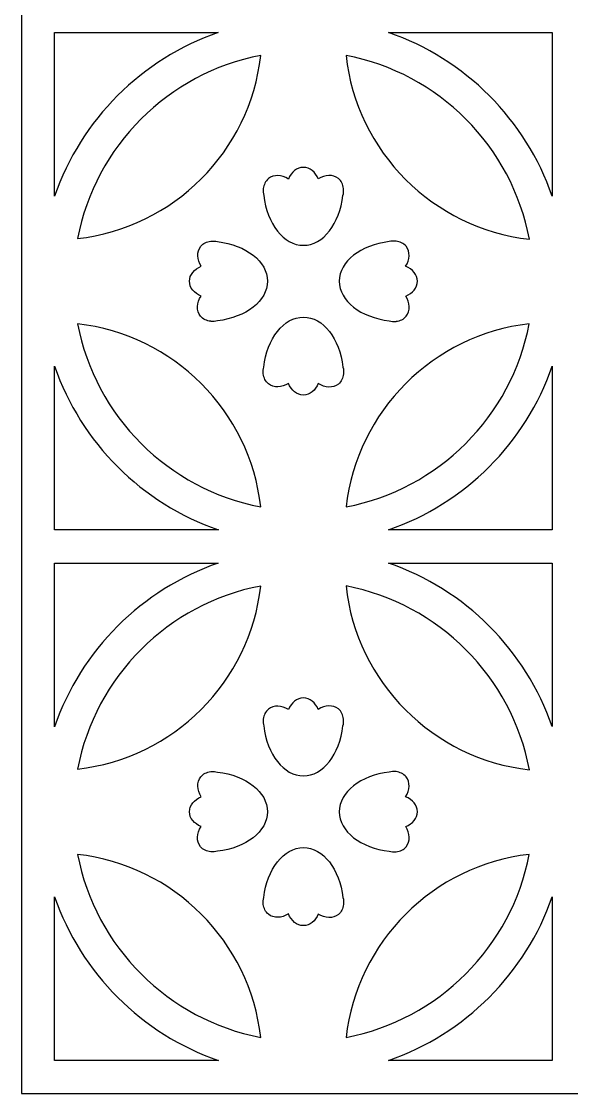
# Model space of a CAD drawing. Header units: centimetres. Extents: x -27 to -10.7, y -8.6 to -0.4.
# Drawn here: x -27 to -24.22, y -8.59 to -3.17 of the extents above; entities that cross this region are included whole.
import ezdxf

# ---------------------------------------------------------------- set-up
doc = ezdxf.new("R2010")
doc.units = ezdxf.units.CM
doc.header["$MEASUREMENT"] = 0
doc.layers.add('layer 1', color=7, linetype='Continuous')

msp = doc.modelspace()

# ---------------------------------------------------------------- linework, layer by layer
at = {"layer": 'layer 1', "color": 250}
for points, knots in [([(-24.31825, -8.59196), (-24.31825, -8.59196), (-26.99914, -8.59196), (-26.99914, -8.59196), (-26.99914, -8.59196), (-26.99914, -8.59196), (-26.99914, -5.91106), (-26.99914, -5.91106), (-26.99914, -5.91106), (-26.99914, -5.91106), (-26.99914, -5.74352), (-26.99914, -5.74352), (-26.99914, -5.74352), (-26.99914, -5.74352), (-26.99914, -3.22971), (-26.99914, -3.22971), (-26.99914, -3.22971), (-26.99914, -3.22971), (-26.99914, -3.06261), (-26.99914, -3.06261), (-26.99914, -3.06261), (-26.99914, -3.06261), (-26.99914, -0.38127), (-26.99914, -0.38127), (-26.99914, -0.38127), (-26.99914, -0.38127), (-24.31825, -0.38127), (-24.31825, -0.38127), (-24.31825, -0.38127), (-24.31825, -0.38127), (-24.1507, -0.38127), (-24.1507, -0.38127), (-24.1507, -0.38127), (-24.1507, -0.38127), (-21.63736, -0.38127), (-21.63736, -0.38127), (-21.63736, -0.38127), (-21.63736, -0.38127), (-21.4698, -0.38127), (-21.4698, -0.38127), (-21.4698, -0.38127), (-21.4698, -0.38127), (-18.95647, -0.38127), (-18.95647, -0.38127), (-18.95647, -0.38127), (-18.95647, -0.38127), (-18.78891, -0.38127), (-18.78891, -0.38127), (-18.78891, -0.38127), (-18.78891, -0.38127), (-16.27558, -0.38127), (-16.27558, -0.38127), (-16.27558, -0.38127), (-16.27558, -0.38127), (-16.10802, -0.38127), (-16.10802, -0.38127), (-16.10802, -0.38127), (-16.10802, -0.38127), (-13.59468, -0.38127), (-13.59468, -0.38127), (-13.59468, -0.38127), (-13.59468, -0.38127), (-13.42713, -0.38127), (-13.42713, -0.38127), (-13.42713, -0.38127), (-13.42713, -0.38127), (-10.74624, -0.38127), (-10.74624, -0.38127), (-10.74624, -0.38127), (-10.74624, -0.38127), (-10.74624, -3.06261), (-10.74624, -3.06261), (-10.74624, -3.06261), (-10.74624, -3.06261), (-10.74624, -3.22971), (-10.74624, -3.22971), (-10.74624, -3.22971), (-10.74624, -3.22971), (-10.74624, -5.74352), (-10.74624, -5.74352), (-10.74624, -5.74352), (-10.74624, -5.74352), (-10.74624, -5.91106), (-10.74624, -5.91106), (-10.74624, -5.91106), (-10.74624, -5.91106), (-10.74624, -8.59196), (-10.74624, -8.59196), (-10.74624, -8.59196), (-10.74624, -8.59196), (-13.42713, -8.59196), (-13.42713, -8.59196), (-13.42713, -8.59196), (-13.42713, -8.59196), (-13.59468, -8.59196), (-13.59468, -8.59196), (-13.59468, -8.59196), (-13.59468, -8.59196), (-16.10802, -8.59196), (-16.10802, -8.59196), (-16.10802, -8.59196), (-16.10802, -8.59196), (-16.27558, -8.59196), (-16.27558, -8.59196), (-16.27558, -8.59196), (-16.27558, -8.59196), (-18.78891, -8.59196), (-18.78891, -8.59196), (-18.78891, -8.59196), (-18.78891, -8.59196), (-18.95647, -8.59196), (-18.95647, -8.59196), (-18.95647, -8.59196), (-18.95647, -8.59196), (-21.4698, -8.59196), (-21.4698, -8.59196), (-21.4698, -8.59196), (-21.4698, -8.59196), (-21.63736, -8.59196), (-21.63736, -8.59196), (-21.63736, -8.59196), (-21.63736, -8.59196), (-24.1507, -8.59196), (-24.1507, -8.59196), (-24.1507, -8.59196), (-24.1507, -8.59196), (-24.31825, -8.59196), (-24.31825, -8.59196)], [0, 0, 0, 0, 0.030303, 0.030303, 0.030303, 0.030303, 0.0606061, 0.0606061, 0.0606061, 0.0606061, 0.0909091, 0.0909091, 0.0909091, 0.0909091, 0.1212121, 0.1212121, 0.1212121, 0.1212121, 0.1515152, 0.1515152, 0.1515152, 0.1515152, 0.1818182, 0.1818182, 0.1818182, 0.1818182, 0.2121212, 0.2121212, 0.2121212, 0.2121212, 0.2424242, 0.2424242, 0.2424242, 0.2424242, 0.2727273, 0.2727273, 0.2727273, 0.2727273, 0.3030303, 0.3030303, 0.3030303, 0.3030303, 0.3333333, 0.3333333, 0.3333333, 0.3333333, 0.3636364, 0.3636364, 0.3636364, 0.3636364, 0.3939394, 0.3939394, 0.3939394, 0.3939394, 0.4242424, 0.4242424, 0.4242424, 0.4242424, 0.4545455, 0.4545455, 0.4545455, 0.4545455, 0.4848485, 0.4848485, 0.4848485, 0.4848485, 0.5151515, 0.5151515, 0.5151515, 0.5151515, 0.5454545, 0.5454545, 0.5454545, 0.5454545, 0.5757576, 0.5757576, 0.5757576, 0.5757576, 0.6060606, 0.6060606, 0.6060606, 0.6060606, 0.6363636, 0.6363636, 0.6363636, 0.6363636, 0.6666667, 0.6666667, 0.6666667, 0.6666667, 0.6969697, 0.6969697, 0.6969697, 0.6969697, 0.7272727, 0.7272727, 0.7272727, 0.7272727, 0.7575758, 0.7575758, 0.7575758, 0.7575758, 0.7878788, 0.7878788, 0.7878788, 0.7878788, 0.8181818, 0.8181818, 0.8181818, 0.8181818, 0.8484848, 0.8484848, 0.8484848, 0.8484848, 0.8787879, 0.8787879, 0.8787879, 0.8787879, 0.9090909, 0.9090909, 0.9090909, 0.9090909, 0.9393939, 0.9393939, 0.9393939, 0.9393939, 1, 1, 1, 1]), ([(-26.83159, -4.0572), (-26.69847, -3.67067), (-26.39119, -3.36337), (-26.00473, -3.23017), (-26.00473, -3.23017), (-26.00473, -3.23017), (-26.83159, -3.23017), (-26.83159, -3.23017), (-26.83159, -3.23017), (-26.83159, -3.23017), (-26.83159, -4.0572), (-26.83159, -4.0572)], [0, 0, 0, 0, 0.25, 0.25, 0.25, 0.25, 0.5, 0.5, 0.5, 0.5, 1, 1, 1, 1]), ([(-25.14503, -3.23017), (-24.75863, -3.36334), (-24.45143, -3.67053), (-24.31825, -4.05694), (-24.31825, -4.05694), (-24.31825, -4.05694), (-24.31825, -3.23017), (-24.31825, -3.23017), (-24.31825, -3.23017), (-24.31825, -3.23017), (-25.14503, -3.23017), (-25.14503, -3.23017)], [0, 0, 0, 0, 0.25, 0.25, 0.25, 0.25, 0.5, 0.5, 0.5, 0.5, 1, 1, 1, 1]), ([(-26.71555, -4.27118), (-26.62697, -3.80474), (-26.25704, -3.43475), (-25.79057, -3.34621), (-25.79057, -3.34621), (-25.84452, -3.83017), (-26.2316, -4.21724), (-26.71555, -4.27118)], [0, 0, 0, 0, 0.3333333, 0.3333333, 0.3333333, 0.3333333, 1, 1, 1, 1]), ([(-25.35965, -3.34613), (-24.8918, -3.43478), (-24.52093, -3.80649), (-24.43355, -4.27479), (-24.43355, -4.27479), (-24.91905, -4.22101), (-25.3072, -3.83199), (-25.35965, -3.34613)], [0, 0, 0, 0, 0.3333333, 0.3333333, 0.3333333, 0.3333333, 1, 1, 1, 1]), ([(-25.77518, -4.05325), (-25.77763, -4.04269), (-25.77848, -4.03222), (-25.77776, -4.02221), (-25.77776, -4.02221), (-25.77776, -4.02221), (-25.77793, -4.01878), (-25.77793, -4.01878), (-25.77793, -4.01878), (-25.77793, -4.01878), (-25.77746, -4.01878), (-25.77746, -4.01878), (-25.77746, -4.01878), (-25.7753, -3.9988), (-25.76662, -3.98092), (-25.75149, -3.96868), (-25.75149, -3.96868), (-25.72449, -3.94687), (-25.6844, -3.94906), (-25.65031, -3.97082), (-25.65031, -3.97082), (-25.6365, -3.93563), (-25.60796, -3.91142), (-25.57504, -3.91142), (-25.57504, -3.91142), (-25.54237, -3.91142), (-25.51408, -3.93525), (-25.50016, -3.96999), (-25.50016, -3.96999), (-25.46593, -3.94781), (-25.42552, -3.94543), (-25.39832, -3.96745), (-25.39832, -3.96745), (-25.38286, -3.97992), (-25.37421, -3.99828), (-25.37227, -4.01878), (-25.37227, -4.01878), (-25.37227, -4.01878), (-25.37214, -4.01878), (-25.37214, -4.01878), (-25.37214, -4.01878), (-25.37214, -4.01878), (-25.37218, -4.01958), (-25.37218, -4.01958), (-25.37218, -4.01958), (-25.37125, -4.03038), (-25.37217, -4.04172), (-25.37495, -4.05316), (-25.37495, -4.05316), (-25.39195, -4.1966), (-25.47506, -4.30553), (-25.57504, -4.30553), (-25.57504, -4.30553), (-25.675, -4.30553), (-25.75814, -4.19663), (-25.77518, -4.05325)], [0, 0, 0, 0, 0.0666667, 0.0666667, 0.0666667, 0.0666667, 0.1333333, 0.1333333, 0.1333333, 0.1333333, 0.2, 0.2, 0.2, 0.2, 0.2666667, 0.2666667, 0.2666667, 0.2666667, 0.3333333, 0.3333333, 0.3333333, 0.3333333, 0.4, 0.4, 0.4, 0.4, 0.4666667, 0.4666667, 0.4666667, 0.4666667, 0.5333333, 0.5333333, 0.5333333, 0.5333333, 0.6, 0.6, 0.6, 0.6, 0.6666667, 0.6666667, 0.6666667, 0.6666667, 0.7333333, 0.7333333, 0.7333333, 0.7333333, 0.8, 0.8, 0.8, 0.8, 0.8666667, 0.8666667, 0.8666667, 0.8666667, 1, 1, 1, 1]), ([(-26.00862, -4.28668), (-26.01917, -4.28424), (-26.02964, -4.28339), (-26.03966, -4.2841), (-26.03966, -4.2841), (-26.03966, -4.2841), (-26.04308, -4.28393), (-26.04308, -4.28393), (-26.04308, -4.28393), (-26.04308, -4.28393), (-26.04308, -4.2844), (-26.04308, -4.2844), (-26.04308, -4.2844), (-26.06306, -4.28656), (-26.08095, -4.29524), (-26.09318, -4.31038), (-26.09318, -4.31038), (-26.115, -4.33738), (-26.11281, -4.37746), (-26.09105, -4.41155), (-26.09105, -4.41155), (-26.12623, -4.42536), (-26.15044, -4.4539), (-26.15044, -4.48683), (-26.15044, -4.48683), (-26.15044, -4.51949), (-26.12662, -4.54778), (-26.09187, -4.5617), (-26.09187, -4.5617), (-26.11405, -4.59593), (-26.11643, -4.63634), (-26.09441, -4.66354), (-26.09441, -4.66354), (-26.08195, -4.679), (-26.06358, -4.68765), (-26.04308, -4.6896), (-26.04308, -4.6896), (-26.04308, -4.6896), (-26.04308, -4.68972), (-26.04308, -4.68972), (-26.04308, -4.68972), (-26.04308, -4.68972), (-26.04228, -4.68968), (-26.04228, -4.68968), (-26.04228, -4.68968), (-26.03149, -4.69061), (-26.02014, -4.68969), (-26.0087, -4.68691), (-26.0087, -4.68691), (-25.86526, -4.66992), (-25.75633, -4.5868), (-25.75633, -4.48683), (-25.75633, -4.48683), (-25.75633, -4.38687), (-25.86523, -4.30372), (-26.00862, -4.28668)], [0, 0, 0, 0, 0.0666667, 0.0666667, 0.0666667, 0.0666667, 0.1333333, 0.1333333, 0.1333333, 0.1333333, 0.2, 0.2, 0.2, 0.2, 0.2666667, 0.2666667, 0.2666667, 0.2666667, 0.3333333, 0.3333333, 0.3333333, 0.3333333, 0.4, 0.4, 0.4, 0.4, 0.4666667, 0.4666667, 0.4666667, 0.4666667, 0.5333333, 0.5333333, 0.5333333, 0.5333333, 0.6, 0.6, 0.6, 0.6, 0.6666667, 0.6666667, 0.6666667, 0.6666667, 0.7333333, 0.7333333, 0.7333333, 0.7333333, 0.8, 0.8, 0.8, 0.8, 0.8666667, 0.8666667, 0.8666667, 0.8666667, 1, 1, 1, 1]), ([(-25.14124, -4.28668), (-25.13068, -4.28424), (-25.12021, -4.28339), (-25.1102, -4.2841), (-25.1102, -4.2841), (-25.1102, -4.2841), (-25.10677, -4.28393), (-25.10677, -4.28393), (-25.10677, -4.28393), (-25.10677, -4.28393), (-25.10677, -4.2844), (-25.10677, -4.2844), (-25.10677, -4.2844), (-25.08679, -4.28656), (-25.06891, -4.29524), (-25.05667, -4.31038), (-25.05667, -4.31038), (-25.03486, -4.33738), (-25.03705, -4.37746), (-25.05881, -4.41155), (-25.05881, -4.41155), (-25.02362, -4.42536), (-24.99941, -4.4539), (-24.99941, -4.48683), (-24.99941, -4.48683), (-24.99941, -4.51949), (-25.02324, -4.54778), (-25.05798, -4.5617), (-25.05798, -4.5617), (-25.0358, -4.59593), (-25.03342, -4.63634), (-25.05544, -4.66354), (-25.05544, -4.66354), (-25.06791, -4.679), (-25.08627, -4.68765), (-25.10677, -4.6896), (-25.10677, -4.6896), (-25.10677, -4.6896), (-25.10677, -4.68972), (-25.10677, -4.68972), (-25.10677, -4.68972), (-25.10677, -4.68972), (-25.10757, -4.68968), (-25.10757, -4.68968), (-25.10757, -4.68968), (-25.11837, -4.69061), (-25.12971, -4.68969), (-25.14115, -4.68691), (-25.14115, -4.68691), (-25.28459, -4.66992), (-25.39352, -4.5868), (-25.39352, -4.48683), (-25.39352, -4.48683), (-25.39352, -4.38687), (-25.28462, -4.30372), (-25.14124, -4.28668)], [0, 0, 0, 0, 0.0666667, 0.0666667, 0.0666667, 0.0666667, 0.1333333, 0.1333333, 0.1333333, 0.1333333, 0.2, 0.2, 0.2, 0.2, 0.2666667, 0.2666667, 0.2666667, 0.2666667, 0.3333333, 0.3333333, 0.3333333, 0.3333333, 0.4, 0.4, 0.4, 0.4, 0.4666667, 0.4666667, 0.4666667, 0.4666667, 0.5333333, 0.5333333, 0.5333333, 0.5333333, 0.6, 0.6, 0.6, 0.6, 0.6666667, 0.6666667, 0.6666667, 0.6666667, 0.7333333, 0.7333333, 0.7333333, 0.7333333, 0.8, 0.8, 0.8, 0.8, 0.8666667, 0.8666667, 0.8666667, 0.8666667, 1, 1, 1, 1]), ([(-25.79057, -5.62747), (-26.25703, -5.53891), (-26.62701, -5.16897), (-26.71556, -4.70249), (-26.71556, -4.70249), (-26.23161, -4.75644), (-25.84451, -5.14353), (-25.79057, -5.62747)], [0, 0, 0, 0, 0.3333333, 0.3333333, 0.3333333, 0.3333333, 1, 1, 1, 1]), ([(-25.77518, -4.92063), (-25.77763, -4.93118), (-25.77848, -4.94165), (-25.77776, -4.95167), (-25.77776, -4.95167), (-25.77776, -4.95167), (-25.77793, -4.95509), (-25.77793, -4.95509), (-25.77793, -4.95509), (-25.77793, -4.95509), (-25.77746, -4.95509), (-25.77746, -4.95509), (-25.77746, -4.95509), (-25.7753, -4.97507), (-25.76662, -4.99296), (-25.75149, -5.00519), (-25.75149, -5.00519), (-25.72449, -5.02701), (-25.6844, -5.02482), (-25.65031, -5.00306), (-25.65031, -5.00306), (-25.6365, -5.03824), (-25.60796, -5.06245), (-25.57504, -5.06245), (-25.57504, -5.06245), (-25.54237, -5.06245), (-25.51408, -5.03863), (-25.50016, -5.00388), (-25.50016, -5.00388), (-25.46593, -5.02606), (-25.42552, -5.02844), (-25.39832, -5.00642), (-25.39832, -5.00642), (-25.38286, -4.99396), (-25.37421, -4.97559), (-25.37227, -4.95509), (-25.37227, -4.95509), (-25.37227, -4.95509), (-25.37214, -4.95509), (-25.37214, -4.95509), (-25.37214, -4.95509), (-25.37214, -4.95509), (-25.37218, -4.95429), (-25.37218, -4.95429), (-25.37218, -4.95429), (-25.37125, -4.9435), (-25.37217, -4.93215), (-25.37495, -4.92071), (-25.37495, -4.92071), (-25.39195, -4.77727), (-25.47506, -4.66834), (-25.57504, -4.66834), (-25.57504, -4.66834), (-25.675, -4.66834), (-25.75814, -4.77724), (-25.77518, -4.92063)], [0, 0, 0, 0, 0.0666667, 0.0666667, 0.0666667, 0.0666667, 0.1333333, 0.1333333, 0.1333333, 0.1333333, 0.2, 0.2, 0.2, 0.2, 0.2666667, 0.2666667, 0.2666667, 0.2666667, 0.3333333, 0.3333333, 0.3333333, 0.3333333, 0.4, 0.4, 0.4, 0.4, 0.4666667, 0.4666667, 0.4666667, 0.4666667, 0.5333333, 0.5333333, 0.5333333, 0.5333333, 0.6, 0.6, 0.6, 0.6, 0.6666667, 0.6666667, 0.6666667, 0.6666667, 0.7333333, 0.7333333, 0.7333333, 0.7333333, 0.8, 0.8, 0.8, 0.8, 0.8666667, 0.8666667, 0.8666667, 0.8666667, 1, 1, 1, 1]), ([(-24.43425, -4.70249), (-24.5228, -5.16893), (-24.89276, -5.53893), (-25.35922, -5.62747), (-25.35922, -5.62747), (-25.30527, -5.14353), (-24.9182, -4.75644), (-24.43425, -4.70249)], [0, 0, 0, 0, 0.3333333, 0.3333333, 0.3333333, 0.3333333, 1, 1, 1, 1]), ([(-26.00447, -5.7435), (-26.39108, -5.61035), (-26.69842, -5.30297), (-26.83159, -4.91638), (-26.83159, -4.91638), (-26.83159, -4.91638), (-26.83159, -5.7435), (-26.83159, -5.7435), (-26.83159, -5.7435), (-26.83159, -5.7435), (-26.00447, -5.7435), (-26.00447, -5.7435)], [0, 0, 0, 0, 0.25, 0.25, 0.25, 0.25, 0.5, 0.5, 0.5, 0.5, 1, 1, 1, 1]), ([(-24.31825, -4.91664), (-24.45146, -5.30313), (-24.75877, -5.61037), (-25.14529, -5.7435), (-25.14529, -5.7435), (-25.14529, -5.7435), (-24.31825, -5.7435), (-24.31825, -5.7435), (-24.31825, -5.7435), (-24.31825, -5.7435), (-24.31825, -4.91664), (-24.31825, -4.91664)], [0, 0, 0, 0, 0.25, 0.25, 0.25, 0.25, 0.5, 0.5, 0.5, 0.5, 1, 1, 1, 1]), ([(-26.83159, -6.73811), (-26.69847, -6.35158), (-26.39119, -6.04428), (-26.00473, -5.91107), (-26.00473, -5.91107), (-26.00473, -5.91107), (-26.83159, -5.91107), (-26.83159, -5.91107), (-26.83159, -5.91107), (-26.83159, -5.91107), (-26.83159, -6.73811), (-26.83159, -6.73811)], [0, 0, 0, 0, 0.25, 0.25, 0.25, 0.25, 0.5, 0.5, 0.5, 0.5, 1, 1, 1, 1]), ([(-25.14503, -5.91107), (-24.75863, -6.04425), (-24.45143, -6.35144), (-24.31825, -6.73785), (-24.31825, -6.73785), (-24.31825, -6.73785), (-24.31825, -5.91107), (-24.31825, -5.91107), (-24.31825, -5.91107), (-24.31825, -5.91107), (-25.14503, -5.91107), (-25.14503, -5.91107)], [0, 0, 0, 0, 0.25, 0.25, 0.25, 0.25, 0.5, 0.5, 0.5, 0.5, 1, 1, 1, 1]), ([(-26.71555, -6.95208), (-26.62697, -6.48564), (-26.25704, -6.11566), (-25.79057, -6.02711), (-25.79057, -6.02711), (-25.84452, -6.51107), (-26.2316, -6.89815), (-26.71555, -6.95208)], [0, 0, 0, 0, 0.3333333, 0.3333333, 0.3333333, 0.3333333, 1, 1, 1, 1]), ([(-25.35965, -6.02703), (-24.8918, -6.11569), (-24.52093, -6.4874), (-24.43355, -6.9557), (-24.43355, -6.9557), (-24.91905, -6.90191), (-25.3072, -6.51289), (-25.35965, -6.02703)], [0, 0, 0, 0, 0.3333333, 0.3333333, 0.3333333, 0.3333333, 1, 1, 1, 1]), ([(-25.77518, -6.73415), (-25.77763, -6.7236), (-25.77848, -6.71313), (-25.77776, -6.70311), (-25.77776, -6.70311), (-25.77776, -6.70311), (-25.77793, -6.69969), (-25.77793, -6.69969), (-25.77793, -6.69969), (-25.77793, -6.69969), (-25.77746, -6.69969), (-25.77746, -6.69969), (-25.77746, -6.69969), (-25.7753, -6.67971), (-25.76662, -6.66182), (-25.75149, -6.64959), (-25.75149, -6.64959), (-25.72449, -6.62777), (-25.6844, -6.62996), (-25.65031, -6.65172), (-25.65031, -6.65172), (-25.6365, -6.61653), (-25.60796, -6.59232), (-25.57504, -6.59232), (-25.57504, -6.59232), (-25.54237, -6.59232), (-25.51408, -6.61615), (-25.50016, -6.6509), (-25.50016, -6.6509), (-25.46593, -6.62872), (-25.42552, -6.62633), (-25.39832, -6.64835), (-25.39832, -6.64835), (-25.38286, -6.66082), (-25.37421, -6.67919), (-25.37227, -6.69969), (-25.37227, -6.69969), (-25.37227, -6.69969), (-25.37214, -6.69969), (-25.37214, -6.69969), (-25.37214, -6.69969), (-25.37214, -6.69969), (-25.37218, -6.70048), (-25.37218, -6.70048), (-25.37218, -6.70048), (-25.37125, -6.71128), (-25.37217, -6.72263), (-25.37495, -6.73407), (-25.37495, -6.73407), (-25.39195, -6.87751), (-25.47506, -6.98644), (-25.57504, -6.98644), (-25.57504, -6.98644), (-25.675, -6.98644), (-25.75814, -6.87754), (-25.77518, -6.73415)], [0, 0, 0, 0, 0.0666667, 0.0666667, 0.0666667, 0.0666667, 0.1333333, 0.1333333, 0.1333333, 0.1333333, 0.2, 0.2, 0.2, 0.2, 0.2666667, 0.2666667, 0.2666667, 0.2666667, 0.3333333, 0.3333333, 0.3333333, 0.3333333, 0.4, 0.4, 0.4, 0.4, 0.4666667, 0.4666667, 0.4666667, 0.4666667, 0.5333333, 0.5333333, 0.5333333, 0.5333333, 0.6, 0.6, 0.6, 0.6, 0.6666667, 0.6666667, 0.6666667, 0.6666667, 0.7333333, 0.7333333, 0.7333333, 0.7333333, 0.8, 0.8, 0.8, 0.8, 0.8666667, 0.8666667, 0.8666667, 0.8666667, 1, 1, 1, 1]), ([(-26.00862, -6.96759), (-26.01917, -6.96514), (-26.02964, -6.96429), (-26.03966, -6.965), (-26.03966, -6.965), (-26.03966, -6.965), (-26.04308, -6.96484), (-26.04308, -6.96484), (-26.04308, -6.96484), (-26.04308, -6.96484), (-26.04308, -6.9653), (-26.04308, -6.9653), (-26.04308, -6.9653), (-26.06306, -6.96747), (-26.08095, -6.97614), (-26.09318, -6.99128), (-26.09318, -6.99128), (-26.115, -7.01828), (-26.11281, -7.05837), (-26.09105, -7.09246), (-26.09105, -7.09246), (-26.12623, -7.10627), (-26.15044, -7.1348), (-26.15044, -7.16773), (-26.15044, -7.16773), (-26.15044, -7.2004), (-26.12662, -7.22869), (-26.09187, -7.24261), (-26.09187, -7.24261), (-26.11405, -7.27684), (-26.11643, -7.31725), (-26.09441, -7.34444), (-26.09441, -7.34444), (-26.08195, -7.35991), (-26.06358, -7.36856), (-26.04308, -7.3705), (-26.04308, -7.3705), (-26.04308, -7.3705), (-26.04308, -7.37062), (-26.04308, -7.37062), (-26.04308, -7.37062), (-26.04308, -7.37062), (-26.04228, -7.37058), (-26.04228, -7.37058), (-26.04228, -7.37058), (-26.03149, -7.37151), (-26.02014, -7.3706), (-26.0087, -7.36782), (-26.0087, -7.36782), (-25.86526, -7.35082), (-25.75633, -7.26771), (-25.75633, -7.16773), (-25.75633, -7.16773), (-25.75633, -7.06777), (-25.86523, -6.98463), (-26.00862, -6.96759)], [0, 0, 0, 0, 0.0666667, 0.0666667, 0.0666667, 0.0666667, 0.1333333, 0.1333333, 0.1333333, 0.1333333, 0.2, 0.2, 0.2, 0.2, 0.2666667, 0.2666667, 0.2666667, 0.2666667, 0.3333333, 0.3333333, 0.3333333, 0.3333333, 0.4, 0.4, 0.4, 0.4, 0.4666667, 0.4666667, 0.4666667, 0.4666667, 0.5333333, 0.5333333, 0.5333333, 0.5333333, 0.6, 0.6, 0.6, 0.6, 0.6666667, 0.6666667, 0.6666667, 0.6666667, 0.7333333, 0.7333333, 0.7333333, 0.7333333, 0.8, 0.8, 0.8, 0.8, 0.8666667, 0.8666667, 0.8666667, 0.8666667, 1, 1, 1, 1]), ([(-25.14124, -6.96759), (-25.13068, -6.96514), (-25.12021, -6.96429), (-25.1102, -6.965), (-25.1102, -6.965), (-25.1102, -6.965), (-25.10677, -6.96484), (-25.10677, -6.96484), (-25.10677, -6.96484), (-25.10677, -6.96484), (-25.10677, -6.9653), (-25.10677, -6.9653), (-25.10677, -6.9653), (-25.08679, -6.96747), (-25.06891, -6.97614), (-25.05667, -6.99128), (-25.05667, -6.99128), (-25.03486, -7.01828), (-25.03705, -7.05837), (-25.05881, -7.09246), (-25.05881, -7.09246), (-25.02362, -7.10627), (-24.99941, -7.1348), (-24.99941, -7.16773), (-24.99941, -7.16773), (-24.99941, -7.2004), (-25.02324, -7.22869), (-25.05798, -7.24261), (-25.05798, -7.24261), (-25.0358, -7.27684), (-25.03342, -7.31725), (-25.05544, -7.34444), (-25.05544, -7.34444), (-25.06791, -7.35991), (-25.08627, -7.36856), (-25.10677, -7.3705), (-25.10677, -7.3705), (-25.10677, -7.3705), (-25.10677, -7.37062), (-25.10677, -7.37062), (-25.10677, -7.37062), (-25.10677, -7.37062), (-25.10757, -7.37058), (-25.10757, -7.37058), (-25.10757, -7.37058), (-25.11837, -7.37151), (-25.12971, -7.3706), (-25.14115, -7.36782), (-25.14115, -7.36782), (-25.28459, -7.35082), (-25.39352, -7.26771), (-25.39352, -7.16773), (-25.39352, -7.16773), (-25.39352, -7.06777), (-25.28462, -6.98463), (-25.14124, -6.96759)], [0, 0, 0, 0, 0.0666667, 0.0666667, 0.0666667, 0.0666667, 0.1333333, 0.1333333, 0.1333333, 0.1333333, 0.2, 0.2, 0.2, 0.2, 0.2666667, 0.2666667, 0.2666667, 0.2666667, 0.3333333, 0.3333333, 0.3333333, 0.3333333, 0.4, 0.4, 0.4, 0.4, 0.4666667, 0.4666667, 0.4666667, 0.4666667, 0.5333333, 0.5333333, 0.5333333, 0.5333333, 0.6, 0.6, 0.6, 0.6, 0.6666667, 0.6666667, 0.6666667, 0.6666667, 0.7333333, 0.7333333, 0.7333333, 0.7333333, 0.8, 0.8, 0.8, 0.8, 0.8666667, 0.8666667, 0.8666667, 0.8666667, 1, 1, 1, 1]), ([(-25.77518, -7.60153), (-25.77763, -7.61208), (-25.77848, -7.62255), (-25.77776, -7.63257), (-25.77776, -7.63257), (-25.77776, -7.63257), (-25.77793, -7.63599), (-25.77793, -7.63599), (-25.77793, -7.63599), (-25.77793, -7.63599), (-25.77746, -7.63599), (-25.77746, -7.63599), (-25.77746, -7.63599), (-25.7753, -7.65597), (-25.76662, -7.67386), (-25.75149, -7.6861), (-25.75149, -7.6861), (-25.72449, -7.70791), (-25.6844, -7.70572), (-25.65031, -7.68396), (-25.65031, -7.68396), (-25.6365, -7.71915), (-25.60796, -7.74336), (-25.57504, -7.74336), (-25.57504, -7.74336), (-25.54237, -7.74336), (-25.51408, -7.71953), (-25.50016, -7.68478), (-25.50016, -7.68478), (-25.46593, -7.70697), (-25.42552, -7.70935), (-25.39832, -7.68733), (-25.39832, -7.68733), (-25.38286, -7.67486), (-25.37421, -7.65649), (-25.37227, -7.63599), (-25.37227, -7.63599), (-25.37227, -7.63599), (-25.37214, -7.63599), (-25.37214, -7.63599), (-25.37214, -7.63599), (-25.37214, -7.63599), (-25.37218, -7.6352), (-25.37218, -7.6352), (-25.37218, -7.6352), (-25.37125, -7.6244), (-25.37217, -7.61306), (-25.37495, -7.60161), (-25.37495, -7.60161), (-25.39195, -7.45817), (-25.47506, -7.34925), (-25.57504, -7.34925), (-25.57504, -7.34925), (-25.675, -7.34925), (-25.75814, -7.45815), (-25.77518, -7.60153)], [0, 0, 0, 0, 0.0666667, 0.0666667, 0.0666667, 0.0666667, 0.1333333, 0.1333333, 0.1333333, 0.1333333, 0.2, 0.2, 0.2, 0.2, 0.2666667, 0.2666667, 0.2666667, 0.2666667, 0.3333333, 0.3333333, 0.3333333, 0.3333333, 0.4, 0.4, 0.4, 0.4, 0.4666667, 0.4666667, 0.4666667, 0.4666667, 0.5333333, 0.5333333, 0.5333333, 0.5333333, 0.6, 0.6, 0.6, 0.6, 0.6666667, 0.6666667, 0.6666667, 0.6666667, 0.7333333, 0.7333333, 0.7333333, 0.7333333, 0.8, 0.8, 0.8, 0.8, 0.8666667, 0.8666667, 0.8666667, 0.8666667, 1, 1, 1, 1]), ([(-25.79057, -8.30838), (-26.25703, -8.21982), (-26.62701, -7.84988), (-26.71556, -7.38339), (-26.71556, -7.38339), (-26.23161, -7.43734), (-25.84451, -7.82443), (-25.79057, -8.30838)], [0, 0, 0, 0, 0.3333333, 0.3333333, 0.3333333, 0.3333333, 1, 1, 1, 1]), ([(-24.43425, -7.38339), (-24.5228, -7.84983), (-24.89276, -8.21983), (-25.35922, -8.30838), (-25.35922, -8.30838), (-25.30527, -7.82443), (-24.9182, -7.43734), (-24.43425, -7.38339)], [0, 0, 0, 0, 0.3333333, 0.3333333, 0.3333333, 0.3333333, 1, 1, 1, 1]), ([(-26.00447, -8.42441), (-26.39108, -8.29126), (-26.69842, -7.98387), (-26.83159, -7.59729), (-26.83159, -7.59729), (-26.83159, -7.59729), (-26.83159, -8.42441), (-26.83159, -8.42441), (-26.83159, -8.42441), (-26.83159, -8.42441), (-26.00447, -8.42441), (-26.00447, -8.42441)], [0, 0, 0, 0, 0.25, 0.25, 0.25, 0.25, 0.5, 0.5, 0.5, 0.5, 1, 1, 1, 1]), ([(-24.31825, -7.59755), (-24.45146, -7.98404), (-24.75877, -8.29127), (-25.14529, -8.42441), (-25.14529, -8.42441), (-25.14529, -8.42441), (-24.31825, -8.42441), (-24.31825, -8.42441), (-24.31825, -8.42441), (-24.31825, -8.42441), (-24.31825, -7.59755), (-24.31825, -7.59755)], [0, 0, 0, 0, 0.25, 0.25, 0.25, 0.25, 0.5, 0.5, 0.5, 0.5, 1, 1, 1, 1])]:
    msp.add_open_spline(points, degree=3, knots=knots, dxfattribs=at)

doc.saveas('drawing.dxf')
